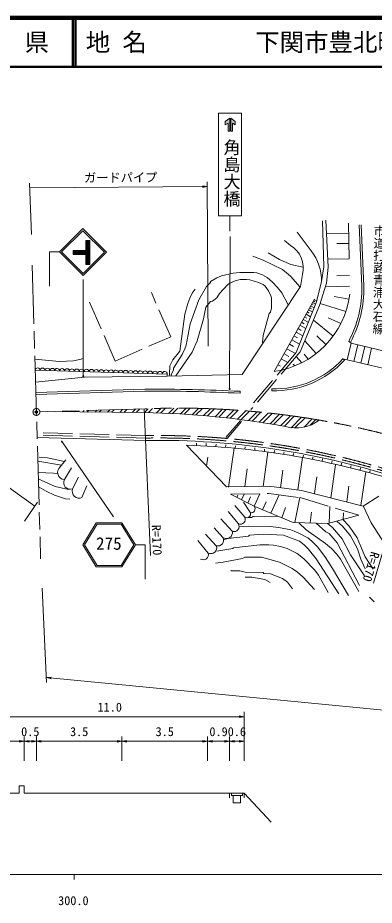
# Model space of a CAD drawing. Units: millimetres, scale not verified. Extents: x 40000 to 680000, y 20000 to 380000.
# Drawn here: x 356468 to 429381, y 198715 to 380000 of the extents above; entities that cross this region are included whole.
import ezdxf
from ezdxf.enums import TextEntityAlignment as Align

# ---------------------------------------------------------------- set-up
doc = ezdxf.new("R2010")
doc.units = ezdxf.units.MM
doc.header["$LTSCALE"] = 1000
doc.header["$PDMODE"] = 32
doc.header["$PDSIZE"] = 500
doc.linetypes.add('CHAIN', pattern=[18.5, 12, -1.5, 3.5, -1.5])
doc.linetypes.add('DASHED', pattern=[7.5, 6, -1.5])
for name, color, linetype, lineweight in [('M-BGD', 7, 'Continuous', 13), ('M-BMK', 2, 'CHAIN', 13), ('M-STR-HTXT', 7, 'Continuous', 13), ('M-STR-STRC', 7, 'Continuous', 13), ('M-TTL', 2, 'Continuous', 140), ('M-TTL-BAND', 7, 'Continuous', 13), ('M-TTL-LINE', 7, 'Continuous', 50)]:
    doc.layers.add(name, color=color, linetype=linetype, lineweight=lineweight)
doc.layers.add('M-OTRS', color=6, linetype='Continuous')
doc.layers.add('M-TTL-TXT', color=7, linetype='Continuous')
doc.styles.add('@ＭＳ ゴシック', font='')
doc.styles.add('ＭＳ ゴシック', font='')
doc.styles.get('@ＭＳ ゴシック').set_extended_font_data('@MS Gothic')
doc.styles.get('ＭＳ ゴシック').set_extended_font_data('MS Gothic')

# ---------------------------------------------------------------- blocks, each defined once
blk = doc.blocks.new('open_arrow')
at = {"color": 0, "linetype": 'Continuous', "lineweight": -2}
blk.add_lwpolyline([(7.5, 1.25), (0, 0), (7.5, -1.25)], dxfattribs=at)

msp = doc.modelspace()

# ---------------------------------------------------------------- hatches: boundary and pattern name
at = {"layer": 'M-STR-STRC'}
for points in [[(399848, 359478), (398912, 358809), (398911, 358128), (399487, 358498), (399486, 356815), (399848, 356814)], [(400385, 356814), (400024, 356814), (400023, 359478), (400960, 358809), (400960, 358128), (400385, 358498)]]:
    msp.add_hatch(color=256, dxfattribs=at).paths.add_polyline_path(points)
h = msp.add_hatch(dxfattribs=at)
h.set_pattern_fill('USER', color=256, style=0, pattern_type=2)
h.set_pattern_definition([(135, (370423, 334514), (-28.28427, -28.28427), [])])
h.paths.add_polyline_path([(370423, 334514), (371223, 334514), (371223, 329628), (370423, 329628), (370423, 331671), (367812, 331671), (367812, 332471), (370423, 332471)])

# ---------------------------------------------------------------- linework, layer by layer
at = {"layer": 'M-BGD'}
for p, q in [((418793, 338548), (419097, 329090)), ((419941, 329073), (419502, 338666)), ((424249, 330743), (424130, 338041)), ((426871, 325159), (426297, 337685)), ((427271, 325171), (426697, 337703)), ((416462, 332366), (413624, 336183)), ((424163, 336017), (419627, 335926)), ((412239, 333498), (410990, 334511)), ((424197, 333908), (421749, 333859)), ((424249, 330743), (419869, 330656)), ((419097, 329090), (418590, 326117)), ((419637, 325763), (419941, 329073)), ((414705, 327553), (414266, 325087)), ((424303, 327415), (421693, 327363)), ((395885, 326108), (395885, 325939)), ((402376, 307117), (414266, 325087)), ((418590, 326117), (417543, 321996)), ((418185, 321202), (419637, 325763)), ((424340, 325144), (419409, 325045)), ((424207, 322497), (421166, 323029)), ((417137, 322537), (408929, 307742)), ((417543, 321996), (413422, 311592)), ((414245, 311789), (418185, 321202)), ((416372, 321157), (417059, 320775)), ((416566, 321507), (416886, 321330)), ((416758, 321853), (417355, 321522)), ((416928, 322159), (417206, 322005)), ((417076, 322427), (417581, 322147)), ((423575, 320012), (418314, 321609)), ((415420, 319440), (416330, 318934)), ((415676, 319902), (416097, 319668)), ((415928, 320357), (416719, 319918)), ((416152, 320760), (416519, 320556)), ((414503, 317789), (415059, 317480)), ((414836, 318388), (415883, 317806)), ((415130, 318918), (415614, 318649)), ((420960, 314955), (416950, 318252)), ((422536, 317516), (419983, 318671)), ((413398, 315797), (414782, 315028)), ((413785, 316494), (414423, 316139)), ((414166, 317181), (415371, 316512)), ((412517, 314208), (414108, 313325)), ((412961, 315008), (413693, 314601)), ((417503, 311400), (415164, 313983)), ((419510, 313222), (417653, 315023)), ((424501, 313687), (424148, 313874)), ((411506, 312386), (413265, 311409)), ((412015, 313304), (412856, 312836)), ((369893, 310445), (369469, 310275)), ((410346, 310296), (411685, 309552)), ((410930, 311348), (411895, 310812)), ((414577, 309537), (413418, 310817)), ((415894, 310278), (415018, 311307)), ((423267, 310046), (422973, 310317)), ((409685, 309105), (410239, 308797)), ((413153, 308886), (412827, 309247)), ((360044, 307982), (387044, 307230)), ((360114, 305540), (370143, 306585)), ((370143, 306585), (387049, 306787)), ((387049, 306787), (387044, 307230)), ((387049, 306787), (402376, 307117)), ((387503, 307227), (387419, 306804)), ((387842, 307058), (387842, 306804)), ((382430, 304119), (360174, 303476)), ((382438, 303719), (360185, 303076)), ((401962, 303697), (401942, 303297)), ((408436, 303803), (408448, 304203)), ((382669, 293644), (360440, 294251)), ((391014, 292706), (399171, 284160)), ((393006, 292626), (393038, 293125)), ((394997, 292521), (395029, 293020)), ((396987, 292393), (397018, 292892)), ((398975, 292240), (399006, 292739)), ((399566, 284126), (400698, 292088)), ((400961, 292063), (401018, 292560)), ((402944, 291862), (403002, 292359)), ((404925, 291637), (404982, 292134)), ((406903, 291388), (406960, 291884)), ((395093, 288433), (395354, 290270)), ((406631, 284283), (407628, 291290)), ((408878, 291114), (408957, 291608)), ((410850, 290817), (410928, 291311)), ((412817, 290496), (412896, 290990)), ((413743, 283548), (414684, 290168)), ((414781, 290151), (414888, 290639)), ((416741, 289781), (416848, 290270)), ((360579, 289447), (365452, 288635)), ((365120, 288237), (366323, 289680)), ((418696, 289389), (418803, 289877)), ((420490, 281936), (421450, 288686)), ((420645, 288972), (420752, 289460)), ((422590, 288532), (422702, 289019)), ((424529, 288068), (424641, 288555)), ((360664, 287077), (363797, 286992)), ((364654, 286849), (363797, 286992)), ((366002, 285670), (367446, 288076)), ((402897, 284217), (403419, 287892)), ((410205, 284002), (410710, 287554)), ((426463, 287580), (426574, 288068)), ((426642, 280379), (427623, 287276)), ((428391, 287069), (428527, 287550)), ((367686, 283746), (368889, 286152)), ((417129, 282787), (417617, 286219)), ((370574, 284387), (369611, 281981)), ((399171, 284160), (407920, 284295)), ((407920, 284295), (414507, 283450)), ((414507, 283450), (427085, 280267)), ((423751, 281111), (424210, 284335)), ((404956, 280140), (400000, 282672)), ((401260, 282029), (401461, 282474)), ((402253, 281521), (402793, 282716)), ((404057, 278853), (402614, 281019)), ((403513, 280877), (404087, 282147)), ((404808, 280216), (405960, 282764)), ((406504, 279498), (407246, 281139)), ((408252, 278773), (409947, 282523)), ((413128, 276887), (414176, 281989)), ((427085, 280267), (430282, 282268)), ((402935, 277971), (400849, 280337)), ((412776, 276897), (404956, 280140)), ((410476, 277851), (411216, 279956)), ((420186, 276780), (420302, 280161)), ((427100, 280276), (428757, 276847)), ((400368, 275084), (398002, 277650)), ((401611, 276608), (399526, 279174)), ((416302, 276797), (416526, 279038)), ((426203, 278401), (419869, 276695)), ((423036, 277548), (423081, 278852)), ((398443, 273841), (396639, 275806)), ((419869, 276695), (412776, 276897)), ((428757, 276847), (431460, 272624)), ((397080, 272157), (394874, 274523)), ((395436, 270633), (393311, 273239)), ((399526, 273615), (398679, 273445)), ((428397, 261677), (429329, 260661))]:
    msp.add_line(p, q, dxfattribs=at)
at = {"layer": 'M-BGD', "linetype": 'CHAIN'}
msp.add_line((359424, 329465), (361155, 269490), dxfattribs=at)
at = {"layer": 'M-BGD', "linetype": 'DASHED'}
for p, q in [((413422, 311592), (403786, 300272)), ((414245, 311789), (404167, 299948)), ((399057, 294260), (402030, 297705)), ((399284, 294064), (402257, 297509)), ((382675, 294644), (360411, 295252)), ((382672, 294144), (360426, 294752)), ((400000, 282672), (407836, 282793)), ((407836, 282793), (414223, 281975)), ((414223, 281975), (426203, 278401))]:
    msp.add_line(p, q, dxfattribs=at)
at = {"layer": 'M-BGD'}
for points in [[(407654, 331950), (410025, 330595), (411379, 330003), (412311, 329579), (414866, 329051)], [(404521, 331273), (406638, 330511), (410617, 328563), (412226, 327209), (414196, 324981)], [(395885, 326108), (397155, 326870), (398171, 327293), (400542, 327801), (401897, 327971), (404775, 327971), (405368, 327886), (406553, 327463), (407485, 326955), (408585, 326023), (409601, 324923), (410448, 323822), (411799, 321358)], [(406644, 313566), (406553, 313747), (406638, 315101), (407908, 319589), (408162, 319843), (408331, 320774), (408331, 322806), (408247, 323229), (407739, 324245), (407061, 325177), (406638, 325515), (405707, 325939), (403929, 326447), (403251, 326531), (401981, 326531), (400965, 326277), (399949, 325854), (399441, 325515), (397748, 323653), (397155, 322806), (396309, 322129), (395885, 322044)], [(392753, 324584), (392160, 323737), (391652, 322721), (391229, 321621), (390636, 319419), (389620, 311884), (388181, 310106), (387588, 308921), (387503, 307227)], [(395885, 325939), (395039, 325092), (393515, 322383), (391737, 317472), (390890, 313154), (390636, 312392), (390128, 311207), (388350, 308413), (388350, 308074), (387842, 307058)], [(388788, 306825), (392160, 311715), (393176, 314001), (394446, 318488), (394954, 320859), (395885, 322044)], [(359987, 310275), (364982, 309767), (367861, 309937), (369469, 310275)], [(360833, 290209), (362527, 290125), (366049, 289351)], [(360664, 285807), (364135, 284283), (366845, 283605)], [(360833, 284113), (362273, 283267), (363966, 282505), (366252, 281743), (367099, 281658)], [(409646, 278195), (404606, 278102), (404267, 277933), (403590, 277933)], [(422979, 277509), (424249, 276155), (425857, 273784), (426873, 271329), (427551, 269889), (429159, 267349)], [(401732, 275993), (403675, 276155), (408077, 276070), (409855, 275901), (412311, 275393), (412988, 275139), (413835, 274800), (415782, 273784), (416629, 273107), (417814, 271837), (419423, 269720), (420862, 267519), (424079, 262015)], [(413973, 276863), (415443, 275393), (419423, 272599), (420608, 271583), (421709, 270397), (422471, 269381), (426196, 262777)], [(417475, 276747), (419507, 274969), (420185, 274631), (421793, 272768), (426365, 264047)], [(419828, 276696), (420862, 275901), (422809, 273530), (424503, 270313), (427381, 265995)], [(421793, 277086), (422894, 276155), (424503, 274207), (425942, 271498), (426619, 269381), (427551, 267434)], [(399526, 273615), (403675, 274123), (403844, 274292), (406723, 274546), (410787, 274292), (414089, 273107), (415020, 272345), (415867, 271498), (417475, 269466), (422132, 262354)], [(397155, 271075), (400457, 271583), (400627, 271752), (405961, 272345), (407823, 272345), (408755, 272260), (410194, 272006), (411549, 271583), (413581, 270567), (414935, 269551), (417221, 267180), (417983, 266164), (419931, 262608)], [(396901, 268619), (398510, 268789), (402405, 269551), (402913, 269805), (406299, 269805), (410025, 268789), (412565, 267519), (413665, 266757), (414851, 265741), (417137, 263201)], [(400034, 267180), (400119, 267011), (401897, 267011), (402997, 266757), (406638, 266672), (406807, 266503), (408162, 266418), (410617, 265487), (411633, 264725), (412649, 263370)], [(402997, 265741), (404352, 265741), (406977, 265233), (408077, 264640)]]:
    msp.add_lwpolyline(points, dxfattribs=at)
at = {"layer": 'M-BGD', "linetype": 'DASHED'}
msp.add_lwpolyline([(371114, 321929), (376421, 309866), (387762, 314856), (383799, 323863)], dxfattribs=at)
at = {"layer": 'M-BGD'}
for centre in [(369869, 306758), (399786, 304186), (365486, 293425)]:
    msp.add_circle(centre, 100, dxfattribs=at)
for centre, radius, start, end in [((409483, 328871), 5386, 345.83977, 59.21491), ((408857, 326290), 9735, 358.98587, 38.62571), ((403527, 324822), 23347, 332.03693, 0.82899), ((403527, 324822), 23747, 332.03693, 0.84417), ((406322, 325729), 18175, 278.24726, 353.11539), ((409015, 323166), 19371, 268.28647, 317.36892), ((409015, 323166), 18971, 268.28647, 317.36892), ((360544, 307968), 500, 358.42677, 178.38289), ((361544, 307940), 500, 358.42677, 178.38289), ((362544, 307912), 500, 358.42677, 178.38289), ((363544, 307884), 500, 358.42677, 178.38289), ((364544, 307857), 500, 358.42677, 178.38289), ((365544, 307829), 500, 358.42677, 178.38289), ((366544, 307801), 500, 358.42677, 178.38289), ((367544, 307773), 500, 358.42677, 178.38289), ((368544, 307745), 500, 358.42677, 178.38289), ((369544, 307717), 500, 358.42677, 178.38289), ((370544, 307689), 500, 358.42677, 178.38289), ((371544, 307662), 500, 358.42677, 178.38289), ((372544, 307634), 500, 358.42677, 178.38289), ((373544, 307606), 500, 358.42677, 178.38289), ((374544, 307578), 500, 358.42677, 178.38289), ((375544, 307550), 500, 358.42677, 178.38289), ((376544, 307522), 500, 358.42677, 178.38289), ((377544, 307494), 500, 358.42677, 178.38289), ((378544, 307467), 500, 358.42677, 178.38289), ((379544, 307439), 500, 358.42677, 178.38289), ((380544, 307411), 500, 358.42677, 178.38289), ((381544, 307383), 500, 358.42677, 178.38289), ((382544, 307355), 500, 358.42677, 178.38289), ((383544, 307327), 500, 358.42677, 178.38289), ((384544, 307300), 500, 358.42677, 178.38289), ((385544, 307272), 500, 358.42677, 178.38289), ((386544, 307244), 500, 358.42677, 178.38289), ((385108, -24172), 328301, 87.05723, 90.46728), ((385108, -24172), 327901, 87.05723, 90.46655), ((385325, 134474), 159192, 71.58882, 90.95599), ((385422, 128888), 163913, 72.29203, 88.04503), ((366096, 287137), 1470, 131.59027, 266.35054), ((367245, 285059), 1385, 153.80579, 288.56606), ((369016, 283264), 1414, 160.10942, 294.86969), ((404146, 279714), 865, 264.12423, 32.79909), ((401989, 277565), 1029, 248.47496, 23.23523), ((403312, 278646), 774, 240.77709, 15.53736), ((400672, 276105), 1065, 253.41266, 28.17293), ((397411, 273283), 1174, 253.62887, 28.38914), ((399147, 274863), 1241, 235.47559, 10.23586), ((395940, 271737), 1214, 245.44512, 20.20539), ((394403, 270357), 1069, 240.18846, 14.94873)]:
    msp.add_arc(centre, radius, start, end, dxfattribs=at)
at = {"layer": 'M-BGD', "linetype": 'DASHED'}
for radius, start, end in [(159692, 71.59059, 90.95204), (160192, 71.59235, 90.94811)]:
    msp.add_arc((385325, 134474), radius, start, end, dxfattribs=at)
at = {"layer": 'M-BMK'}
msp.add_line((382546, 300120), (360989, 299498), dxfattribs=at)
msp.add_circle((360289, 299478), 700, dxfattribs=at)
msp.add_arc((389402, 130259), 170000, 73.4862, 92.31125, dxfattribs=at)
at = {"layer": 'M-OTRS'}
msp.add_point((360289, 299478), dxfattribs=at)
at = {"layer": 'M-STR-HTXT'}
for p, q in [((395426, 312931), (395225, 346506)), ((359261, 335745), (358881, 346237)), ((395231, 345506), (358918, 345237)), ((395231, 345506), (394230, 345666)), ((395231, 345506), (394233, 345332)), ((359939, 280222), (281528, 336523)), ((382342, 300112), (383588, 270138)), ((437723, 293246), (429196, 264484)), ((357855, 277195), (360506, 281046)), ((361443, 263497), (362370, 244222)), ((362322, 245230), (363333, 245300)), ((362322, 245230), (575723, 224639)), ((362322, 245230), (363301, 244968)), ((402784, 228215), (402784, 238215)), ((347784, 237215), (402784, 237215)), ((402784, 237215), (401784, 237382)), ((402784, 237215), (401784, 237049)), ((347784, 232215), (357784, 232215)), ((357784, 232215), (356784, 232382)), ((357784, 232215), (356784, 232049)), ((357784, 228215), (357784, 233215)), ((357784, 232215), (358784, 232382)), ((357784, 232215), (360284, 232215)), ((357784, 232215), (358784, 232049)), ((360284, 232215), (359284, 232382)), ((360284, 232215), (359284, 232049)), ((360284, 228215), (360284, 233215)), ((360284, 232215), (361284, 232382)), ((360284, 232215), (377784, 232215)), ((360284, 232215), (361284, 232049)), ((377784, 232215), (376784, 232382)), ((377784, 232215), (376784, 232049)), ((377784, 228215), (377784, 233215)), ((377784, 232215), (378784, 232382)), ((377784, 232215), (395284, 232215)), ((377784, 232215), (378784, 232049)), ((395284, 232215), (394284, 232382)), ((395284, 232215), (394284, 232049)), ((395284, 228215), (395284, 233215)), ((395284, 232215), (396284, 232382)), ((395284, 232215), (399784, 232215)), ((395284, 232215), (396284, 232049)), ((399784, 232215), (398784, 232382)), ((399784, 232215), (398784, 232049)), ((399784, 228215), (399784, 233215)), ((399784, 232215), (400784, 232382)), ((399784, 232215), (402784, 232215)), ((399784, 232215), (400784, 232049)), ((402784, 232215), (401784, 232382)), ((402784, 232215), (401784, 232049)), ((356784, 223129), (357784, 223129)), ((356784, 223129), (356784, 221629)), ((357784, 223129), (357784, 221629)), ((347784, 221629), (356784, 221629)), ((357784, 221629), (399784, 221629)), ((399784, 221629), (399784, 220629)), ((402409, 221629), (400159, 221629)), ((402784, 221629), (402784, 220629)), ((408277, 215654), (402784, 221629)), ((402409, 221129), (400159, 221129))]:
    msp.add_line(p, q, dxfattribs=at)
msp.add_lwpolyline([(402784, 221629), (402409, 221629), (402409, 221129), (402034, 221129), (402034, 219629), (400534, 219629), (400534, 221129), (400159, 221129), (400159, 221629), (399784, 221629)], dxfattribs=at)
at = {"layer": 'M-STR-STRC'}
for p, q in [((397501, 360518), (402251, 360518)), ((397501, 339518), (397501, 360518)), ((399848, 359478), (398912, 358809)), ((399848, 359478), (399849, 356814)), ((400023, 359478), (400960, 358809)), ((400023, 359478), (400024, 356814)), ((402251, 360518), (402251, 339518)), ((398912, 358809), (398911, 358128)), ((398911, 358128), (399487, 358498)), ((399487, 358498), (399486, 356815)), ((400385, 358498), (400385, 356815)), ((400960, 358128), (400385, 358498)), ((400960, 358809), (400960, 358128)), ((399486, 356814), (399848, 356814)), ((400385, 356814), (400024, 356814)), ((397501, 339518), (402251, 339518)), ((399876, 339518), (399876, 336376)), ((371223, 334514), (370423, 334514)), ((370423, 334514), (370423, 332471)), ((371223, 334514), (371223, 329628)), ((399788, 304286), (399906, 335337)), ((362998, 332159), (362998, 325159)), ((362998, 332159), (364998, 332159)), ((370423, 332471), (367812, 332471)), ((367812, 331671), (367812, 332471)), ((370423, 331671), (367812, 331671)), ((370423, 331671), (370423, 329628)), ((371223, 329628), (370423, 329628)), ((369869, 306858), (369869, 326508)), ((424501, 313687), (424636, 313501)), ((423835, 310115), (424636, 313501)), ((424636, 313501), (434462, 311177)), ((425235, 309786), (426035, 313170)), ((426634, 309457), (427434, 312839)), ((428034, 309128), (428833, 312508)), ((422973, 310317), (435031, 307484)), ((382379, 299348), (362542, 299543)), ((367434, 299684), (367246, 299497)), ((368308, 299709), (368087, 299488)), ((370055, 299760), (369767, 299472)), ((370929, 299785), (370607, 299463)), ((372676, 299835), (372288, 299447)), ((373550, 299861), (373128, 299439)), ((375298, 299911), (374809, 299422)), ((376171, 299936), (375649, 299414)), ((377919, 299987), (377329, 299397)), ((378793, 300012), (378170, 299389)), ((380540, 300062), (379850, 299372)), ((381414, 300088), (380691, 299364)), ((383168, 300144), (382371, 299348)), ((384046, 300174), (383211, 299339)), ((385789, 300220), (384857, 299288)), ((386654, 300236), (385678, 299260)), ((388370, 300255), (387309, 299195)), ((389222, 300258), (388120, 299157)), ((390912, 300252), (389730, 299070)), ((391751, 300242), (390530, 299021)), ((393417, 300211), (392120, 298914)), ((394244, 300190), (392910, 298856)), ((395886, 300135), (394480, 298729)), ((396702, 300102), (395261, 298661)), ((398321, 300024), (396812, 298515)), ((399126, 299980), (397583, 298438)), ((400724, 299881), (399116, 298274)), ((401517, 299826), (399878, 298187)), ((403094, 299706), (401393, 298005)), ((403878, 299641), (402147, 297910)), ((405434, 299501), (403645, 297711)), ((406208, 299426), (404389, 297607)), ((407745, 299266), (405870, 297391)), ((408509, 299181), (406607, 297279)), ((410027, 299003), (408072, 297047)), ((410782, 298909), (408800, 296927)), ((412282, 298712), (410249, 296678)), ((413028, 298609), (410990, 296571)), ((414510, 298394), (412381, 296265)), ((415247, 298282), (413170, 296206)), ((416712, 298051), (415044, 296383)), ((417440, 297930), (416263, 296753)), ((365543, 293342), (376064, 278046)), ((372513, 276826), (369749, 272326)), ((372681, 276526), (370101, 272326)), ((372513, 276826), (377785, 276826)), ((372681, 276526), (377617, 276526)), ((380197, 272326), (377617, 276526)), ((380549, 272326), (377785, 276826)), ((369749, 272326), (372513, 267826)), ((370101, 272326), (372681, 268126)), ((377617, 268126), (380197, 272326)), ((377785, 267826), (380549, 272326)), ((380549, 272326), (382549, 272326)), ((382549, 272326), (382549, 265326)), ((372513, 267826), (377785, 267826)), ((372681, 268126), (377617, 268126))]:
    msp.add_line(p, q, dxfattribs=at)
for points in [[(369835, 327322), (374632, 332120), (369795, 336957), (364998, 332159)], [(369835, 327775), (374180, 332120), (369795, 336505), (365450, 332159)]]:
    msp.add_lwpolyline(points, close=True, dxfattribs=at)
for centre, radius, start, end in [((379298, 120347), 179027, 79.73781, 89.01394), ((413371, 304085), 7882, 253.95293, 307.25609)]:
    msp.add_arc(centre, radius, start, end, dxfattribs=at)
at = {"layer": 'M-TTL'}
msp.add_line((680000, 380000), (40000, 380000), dxfattribs=at)
at = {"layer": 'M-TTL-BAND'}
for p, q in [((40000, 205000), (579000, 205000)), ((368000, 205000), (368000, 204000))]:
    msp.add_line(p, q, dxfattribs=at)
at = {"layer": 'M-TTL-LINE'}
for p, q in [((367750, 380000), (367750, 370000)), ((368250, 380000), (368250, 370000)), ((40000, 370000), (680000, 370000))]:
    msp.add_line(p, q, dxfattribs=at)

# ---------------------------------------------------------------- block references
at = {"layer": 'M-STR-STRC'}
for p, rotation in [((369869, 306858), 90), ((365543, 293342), 304.5)]:
    msp.add_blockref('open_arrow', p, dxfattribs=dict(at, rotation=rotation))

# ---------------------------------------------------------------- texts
at = {"layer": 'M-STR-HTXT', "style": 'ＭＳ ゴシック'}
msp.add_text('ガードパイプ', height=1833, rotation=0.343, dxfattribs=at).set_placement((377533, 345901), align=Align.BOTTOM_CENTER)
at = {"layer": 'M-STR-HTXT', "style": '@ＭＳ ゴシック'}
msp.add_text('市道打蕗青浦大石線', height=1833, rotation=269.389, dxfattribs=at).set_placement((430235, 315216), align=Align.MIDDLE_RIGHT)
at = {"layer": 'M-STR-HTXT', "style": 'ＭＳ ゴシック'}
for rotation, p in [(272.38, (383588, 270138)), (253.486, (426457, 265276))]:
    msp.add_text('R=170', height=1833, rotation=rotation, dxfattribs=at).set_placement(p, align=Align.BOTTOM_RIGHT)
for s, p in [('11.0', (375284, 237715)), ('0.5', (359034, 232715)), ('3.5', (369034, 232715)), ('3.5', (386534, 232715)), ('0.9', (397534, 232715)), ('0.6', (401284, 232715))]:
    msp.add_text(s, height=1833, dxfattribs=at).set_placement(p, align=Align.BOTTOM_CENTER)
at = {"layer": 'M-STR-STRC', "style": '@ＭＳ ゴシック'}
msp.add_text('角島大橋', height=2566, rotation=270, dxfattribs=at).set_placement((398199, 348291), align=Align.BOTTOM_CENTER)
at = {"layer": 'M-STR-STRC', "style": 'ＭＳ ゴシック'}
msp.add_text('275', height=2566, dxfattribs=at).set_placement((375102, 270553), align=Align.BOTTOM_CENTER)
at = {"layer": 'M-TTL-BAND', "style": 'ＭＳ ゴシック'}
msp.add_text('300.0', height=1833, dxfattribs=at).set_placement((367844, 198195), align=Align.BOTTOM_CENTER)
at = {"layer": 'M-TTL-TXT', "style": 'ＭＳ ゴシック'}
msp.add_text('山\u3000口\u3000県', height=3666, dxfattribs=at).set_placement((350375, 375000), align=Align.MIDDLE_CENTER)
for s, p in [('地 名', (370380, 375000)), ('下関市豊北町大字神田', (405024, 375000))]:
    msp.add_text(s, height=3666, dxfattribs=at).set_placement(p, align=Align.MIDDLE_LEFT)

doc.saveas('drawing.dxf')
